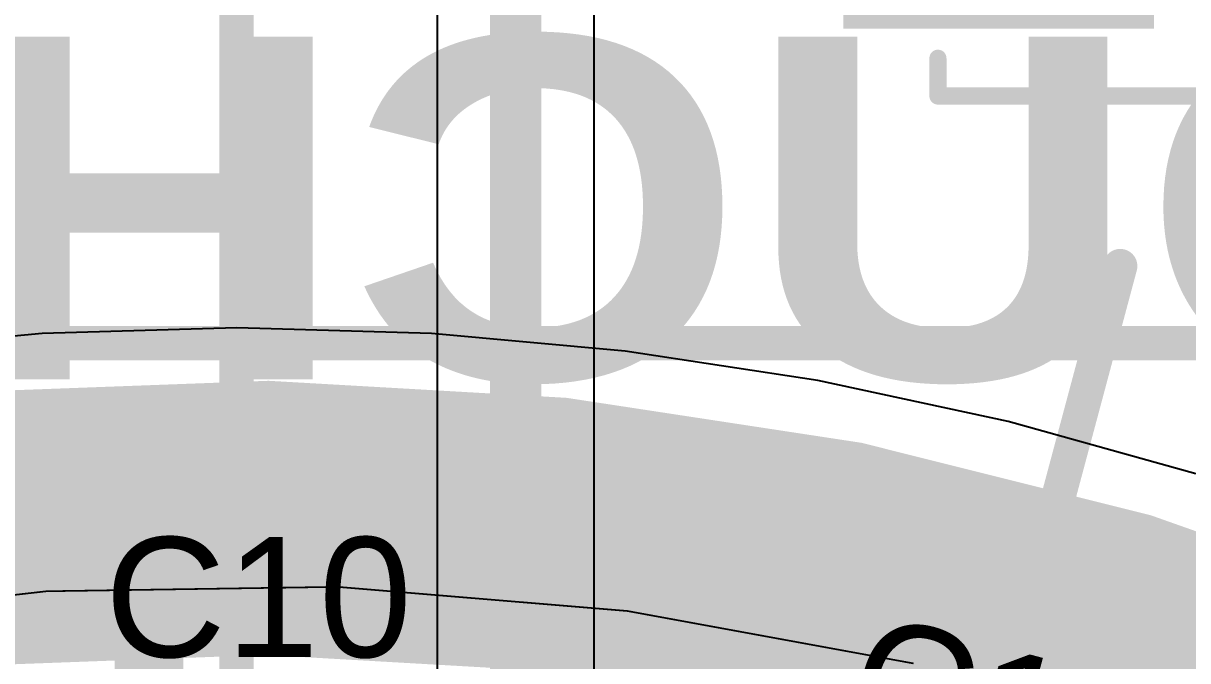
# Model space of a CAD drawing. Header units: inches. Extents: x -18 to 217, y -14 to 159.
# Drawn here: x 34.23 to 42.86, y 40.99 to 45.71 of the extents above; entities that cross this region are included whole.
import ezdxf

# ---------------------------------------------------------------- set-up
doc = ezdxf.new("R2010")
doc.units = ezdxf.units.IN
for name, color, linetype in [('Bottom Layer', 5, 'Continuous'), ('Bottom Overlay', 54, 'Continuous'), ('Bottom Solder', 6, 'Continuous'), ('Dimension', 6, 'Continuous'), ('Fabrication', 76, 'Continuous'), ('Top Layer', 1, 'Continuous'), ('Top Overlay', 2, 'Continuous')]:
    doc.layers.add(name, color=color, linetype=linetype)
doc.styles.add('Arial', font='', dxfattribs={"height": 0.2})
doc.styles.add('Arial Black_Bold', font='', dxfattribs={"height": 0.2})
doc.styles.get('Arial').set_extended_font_data('Arial')
doc.styles.get('Arial Black_Bold').set_extended_font_data('Arial Black', bold=True)

# ---------------------------------------------------------------- blocks, each defined once
blk = doc.blocks.new('0532610271_B_28')
at = {"layer": 'Bottom Solder'}
blk.add_hatch(color=6, dxfattribs=at).paths.add_polyline_path([(2.0234, 3.0516), (4.3266, 3.0516), (4.3266, -0.1516), (2.0234, -0.1516)])
at = {"layer": 'Bottom Overlay', "const_width": 0.127}
for points in [[(3.625, 3.55), (-3.625, 3.55)], [(3.625, 3.55), (3.625, 3.27)]]:
    blk.add_lwpolyline(points, dxfattribs=at)
at = {"layer": 'Bottom Overlay', "const_width": 0.0635}
for points in [[(3.5933, 3.55, 1), (3.6568, 3.55, 1)], [(3.5933, 3.55, 1), (3.6568, 3.55, 1)], [(3.5933, 3.27, 1), (3.6568, 3.27, 1)]]:
    blk.add_lwpolyline(points, format="xyb", close=True, dxfattribs=at)

msp = doc.modelspace()

# ---------------------------------------------------------------- linework, layer by layer
at = {"layer": 'Bottom Layer'}
for p, q in [((37.2969, 48.2964), (37.2969, 39.1777)), ((38.4623, 39.1777), (38.4623, 48.2964))]:
    msp.add_line(p, q, dxfattribs=at)
at = {"layer": 'Bottom Layer', "const_width": 0.381}
msp.add_lwpolyline([(37.8796, 38.866), (37.8796, 50.4933)], dxfattribs=at)
at = {"layer": 'Dimension', "const_width": 0.254}
for points in [[(35.8103, 46.4669), (35.811, -6.4501)], [(29.1631, -5.3474), (42.3628, 43.9148)]]:
    msp.add_lwpolyline(points, dxfattribs=at)
at = {"layer": 'Dimension'}
for points, const_width in [([(42.2993, 43.9148, 1), (42.4263, 43.9148, 1)], 0.127), ([(58.31, 19.467, 1), (13.31, 19.467, 1)], 0.254)]:
    msp.add_lwpolyline(points, format="xyb", close=True, dxfattribs=dict(at, const_width=const_width))
at = {"layer": 'Fabrication', "const_width": 0.0127}
msp.add_lwpolyline([(24.2219, 38.2498, -0.198805), (40.8304, 40.9693)], format="xyb", dxfattribs=at)
msp.add_lwpolyline([(24.2219, 38.2498, -0.198805), (40.8304, 40.9693)], format="xyb", dxfattribs=at)
at = {"layer": 'Top Layer'}
for p, q in [((35.8108, 43.4575), (34.3673, 43.4139)), ((37.2543, 43.4139), (35.8108, 43.4575)), ((34.3673, 43.4139), (32.929, 43.2832)), ((38.6926, 43.2832), (37.2543, 43.4139)), ((40.1203, 43.0659), (38.6926, 43.2832)), ((41.5324, 42.7628), (40.1203, 43.0659)), ((42.9235, 42.375), (41.5324, 42.7628))]:
    msp.add_line(p, q, dxfattribs=at)
at = {"layer": 'Top Layer', "const_width": 2.032}
msp.add_lwpolyline([(23.9597, 38.6755, -0.53877), (58.0622, 22.8854)], format="xyb", dxfattribs=at)
at = {"layer": 'Top Layer'}
for points, const_width in [([(35.1603, 41.8082), (35.1603, 40.1782)], 0.508), ([(35.2586, 41.5937), (35.2586, 41.8082)], 0.508), ([(35.2586, 41.5937), (35.3462, 41.6813)], 0.254), ([(35.1603, 41.4954), (35.2586, 41.5937)], 0.254), ([(40.5304, 39.5738), (40.967, 41.2035)], 0.508)]:
    msp.add_lwpolyline(points, dxfattribs=dict(at, const_width=const_width))
for points, const_width in [([(35.0333, 41.8082, 1), (35.2873, 41.8082, 1)], 0.254), ([(35.1316, 41.8082, 1), (35.3856, 41.8082, 1)], 0.254), ([(35.1316, 41.5937, 1), (35.3856, 41.5937, 1)], 0.254), ([(35.2827, 41.6813, 1), (35.4097, 41.6813, 1)], 0.127), ([(35.1951, 41.5937, 1), (35.3221, 41.5937, 1)], 0.127), ([(35.1951, 41.5937, 1), (35.3221, 41.5937, 1)], 0.127), ([(35.0968, 41.4954, 1), (35.2238, 41.4954, 1)], 0.127), ([(40.84, 41.2035, 1), (41.094, 41.2035, 1)], 0.254)]:
    msp.add_lwpolyline(points, format="xyb", close=True, dxfattribs=dict(at, const_width=const_width))
at = {"layer": 'Top Overlay', "const_width": 0.254}
msp.add_lwpolyline([(16.5125, 43.3427), (55.0971, 43.3431)], dxfattribs=at)

# ---------------------------------------------------------------- block references
at = {"rotation": 180}
msp.add_blockref('0532610271_B_28', (44.636, 48.725), dxfattribs=at)

# ---------------------------------------------------------------- texts
at = {"layer": 'Bottom Overlay', "style": 'Arial Black_Bold', "text_generation_flag": 2}
msp.add_text('TOUCH', height=2.54, rotation=360, dxfattribs=at).set_placement((48.1517, 43.0744))
at = {"layer": 'Top Overlay', "style": 'Arial'}
msp.add_text('C10', height=0.889, dxfattribs=at).set_placement((34.833, 41.0163))
msp.add_text('C11', height=0.889, rotation=345, dxfattribs=at).set_placement((40.2854, 40.4929))

doc.saveas('drawing.dxf')
